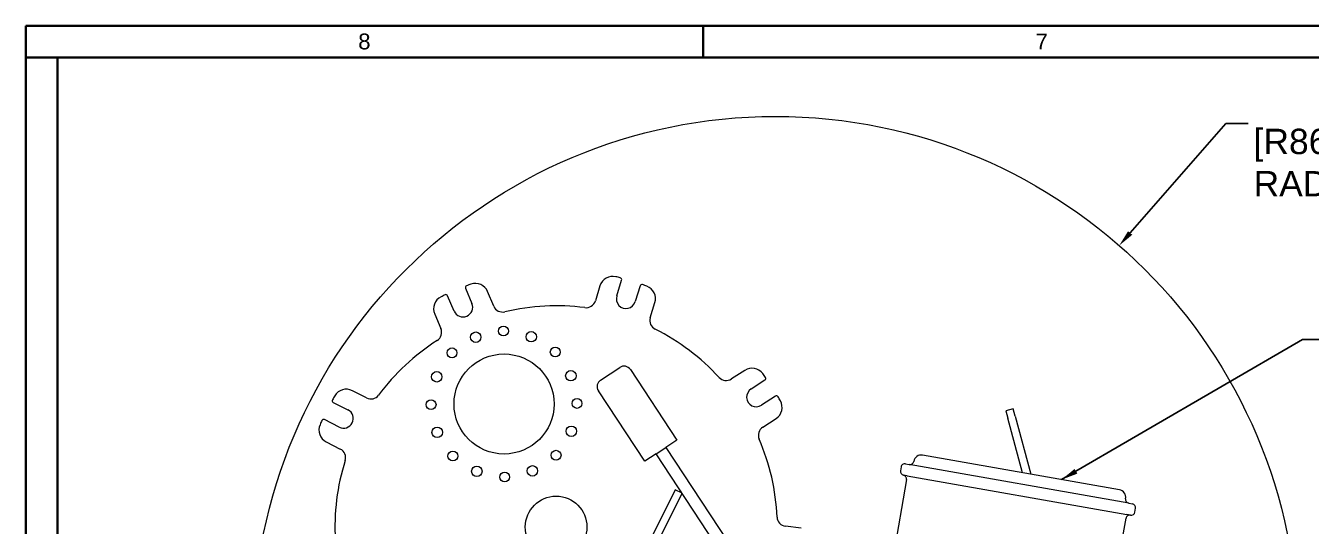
# Model space of a CAD drawing. Header units: inches. Extents: x 14 to 368, y 5 to 236.
# Drawn here: x 13.7 to 97.4, y 203.9 to 236.5 of the extents above; entities that cross this region are included whole.
import ezdxf

# ---------------------------------------------------------------- set-up
doc = ezdxf.new("R2010")
doc.units = ezdxf.units.IN
doc.header["$LTSCALE"] = 11
doc.header["$MEASUREMENT"] = 0
doc.layers.get('0').update_dxf_attribs({"lineweight": 25})
for name, color, linetype, lineweight in [('Border', 7, 'Continuous', 35), ('Dimension (ANSI)', 7, 'Continuous', 25), ('Symbol', 7, 'Continuous', 25), ('Visible', 7, 'Continuous', 18)]:
    doc.layers.add(name, color=color, linetype=linetype, lineweight=lineweight)
doc.styles.add('MEMCOR Medium', font='arial.ttf')
doc.styles.add('Standard A-B-C', font='arial.ttf')
doc.styles.add('Standard D-E', font='arial.ttf')
doc.dimstyles.new('Default (ANSI)', dxfattribs={"dimscale": 11, "dimtxt": 0.15, "dimasz": 0.098425, "dimexe": 0.125, "dimexo": 0.0625, "dimgap": 0.031496, "dimtad": 0, "dimtih": 1, "dimtoh": 1, "dimdec": 4, "dimrnd": 1e-08, "dimzin": 3, "dimdsep": 46, "dimlunit": 5, "dimtxsty": 'MEMCOR Medium', "dimcen": 0.09, "dimdle": 0.393701, "dimclrd": 256, "dimclre": 256, "dimclrt": 256, "dimadec": 0, "dimazin": 1, "dimtfac": 0.8, "dimtofl": 0, "dimtmove": 0, "dimatfit": 3, "dimfxl": 1, "dimfrac": 1, "dimtolj": 1, "dimtzin": 4, "dimlwd": -1, "dimlwe": -1, "dimarcsym": 0})
doc.dimstyles.new('in [mm] D-E NeptuneBenson$7', dxfattribs={"dimscale": 11, "dimtxt": 0.15, "dimasz": 0.098425, "dimexe": 0.125, "dimexo": 0.063, "dimgap": 0.031496, "dimtad": 0, "dimtih": 1, "dimtoh": 1, "dimdec": 4, "dimrnd": 1e-08, "dimzin": 3, "dimdsep": 46, "dimlunit": 5, "dimtxsty": 'Standard D-E', "dimcen": 0.09, "dimdle": 0.393701, "dimclrd": 256, "dimclre": 256, "dimclrt": 256, "dimadec": 1, "dimazin": 1, "dimtfac": 1, "dimtofl": 0, "dimtmove": 0, "dimatfit": 3, "dimfxl": 1, "dimfrac": 1, "dimtolj": 1, "dimtzin": 4, "dimlwd": -1, "dimlwe": -1, "dimarcsym": 0})

# ---------------------------------------------------------------- blocks, each defined once
blk = doc.blocks.new('Borders 22x34_D')
at = {"layer": 'Border'}
for p, q in [((33.5, 21.5), (1.25, 21.5)), ((1.25, 21.5), (1.25, 0.5)), ((5.2578, 21.5), (5.2578, 21.3125)), ((33.3125, 21.3125), (1.25, 21.3125)), ((1.4375, 0.5), (1.4375, 21.3125))]:
    blk.add_line(p, q, dxfattribs=at)
at = {"layer": 'Border', "char_height": 0.094, "attachment_point": 5, "style": 'Standard A-B-C'}
for s, insert in [('\\fArial|b0|i0;{\\H0.0940;8}', (3.2539, 21.4062)), ('\\fArial|b0|i0;{\\H0.0940;7}', (7.2617, 21.4069))]:
    blk.add_mtext(s, dxfattribs=dict(at, insert=insert))
blk = doc.blocks.new('*D26')
at = {"layer": 'Defpoints', "color": 0, "transparency": 16777216}
for p in [(84.92, 222.192), (62.545, 196.593)]:
    blk.add_point(p, dxfattribs=at)
at = {"layer": 'Dimension (ANSI)', "transparency": 16777216}
for p, q in [((91.865, 230.138), (85.633, 223.008)), ((93.32, 230.138), (91.865, 230.138))]:
    blk.add_line(p, q, dxfattribs=at)
blk.add_solid([(85.497, 223.126), (85.769, 222.889), (84.92, 222.192)], dxfattribs=at)
at = {"layer": 'Dimension (ANSI)', "transparency": 16777216, "char_height": 1.65, "attachment_point": 1, "style": 'MEMCOR Medium'}
for s, insert in [('\\A1; \\fArial|b0|i0;R34 in', (107.875, 232.171)), ('\\A1;[R863.6 mm]{\\P\\fArial|b0|i0;RADIAL CLEARANCE REQUIRED}', (93.667, 229.792))]:
    blk.add_mtext(s, dxfattribs=dict(at, insert=insert))

msp = doc.modelspace()

# ---------------------------------------------------------------- linework, layer by layer
at = {"layer": 'Visible'}
for p, q in [((42.372338, 219.412994), (42.792988, 218.420372)), ((51.125701, 219.571758), (50.824584, 218.588932)), ((52.219476, 218.908794), (52.535285, 219.939574)), ((53.74001, 219.570472), (53.424201, 218.539692)), ((41.63286, 217.928738), (41.212211, 218.92136)), ((44.213467, 218.246386), (43.812388, 219.192828)), ((54.400515, 217.493343), (54.701632, 218.476169)), ((40.368835, 217.733533), (40.769914, 216.787091)), ((51.164399, 213.431371), (52.416703, 214.257044)), ((53.109362, 214.114833), (56.136827, 209.523052)), ((60.547526, 214.06554), (59.685109, 213.506206)), ((60.959261, 212.854615), (61.863758, 213.44124)), ((35.92569, 212.275141), (35.010084, 212.742349)), ((54.049653, 208.146931), (51.022189, 212.738713)), ((33.765422, 211.98536), (34.725703, 211.495356)), ((62.549377, 212.384109), (61.64488, 211.797483)), ((34.15301, 210.373027), (33.192729, 210.863031)), ((61.720201, 210.368371), (62.582618, 210.927705)), ((78.018894, 211.561572), (77.535931, 211.432163)), ((77.535931, 211.432163), (77.665341, 210.9492)), ((78.614923, 207.405309), (77.665341, 210.9492)), ((78.148304, 211.078609), (78.018894, 211.561572)), ((78.148304, 211.078609), (79.158231, 207.309509)), ((33.310185, 209.410991), (34.225791, 208.943783)), ((56.136827, 209.523052), (55.406316, 209.04141)), ((54.780164, 208.628573), (54.049653, 208.146931)), ((54.780164, 208.628573), (55.406316, 209.04141)), ((61.545172, 198.368029), (54.780164, 208.628573)), ((55.406316, 209.04141), (62.281943, 198.613088)), ((84.928272, 206.292095), (72.125772, 208.549521)), ((70.721114, 207.781774), (70.677702, 207.535572)), ((71.010728, 207.984564), (71.25693, 207.941152)), ((85.536642, 205.423253), (71.25693, 207.941152)), ((71.083282, 206.956344), (69.954568, 200.555094)), ((71.126694, 207.202546), (70.880492, 207.245958)), ((71.126694, 207.202546), (85.406406, 204.684647)), ((56.022635, 206.289932), (50.873004, 196.007359)), ((51.320073, 195.783462), (56.469704, 206.066035)), ((56.469704, 206.066035), (56.022635, 206.289932)), ((85.536642, 205.423253), (85.782844, 205.379841)), ((85.942222, 204.844025), (85.985634, 205.090227)), ((84.234281, 198.037195), (85.362994, 204.438445)), ((85.652608, 204.641235), (85.406406, 204.684647)), ((64.225735, 203.791299), (63.205552, 203.917175))]:
    msp.add_line(p, q, dxfattribs=at)
for centre, radius in [((62.544781, 196.592782), 34), ((44.844101, 216.624217), 0.321), ((43.039376, 216.224344), 0.34045), ((46.65518, 216.253815), 0.34045), ((41.496856, 215.205736), 0.321), ((44.881794, 211.87672), 3.255), ((48.214088, 215.260331), 0.321), ((40.503373, 213.646828), 0.34045), ((49.232696, 213.717811), 0.34045), ((40.13297, 211.835749), 0.321), ((49.632608, 211.912995), 0.321), ((40.532844, 210.031024), 0.34045), ((49.262166, 210.102008), 0.34045), ((41.551491, 208.488413), 0.321), ((48.268683, 208.5431), 0.321), ((43.11036, 207.495021), 0.34045), ((46.726163, 207.524492), 0.34045), ((44.921439, 207.124619), 0.321), ((48.272508, 203.875522), 2.005)]:
    msp.add_circle(centre, radius, dxfattribs=at)
for centre, radius, start, end in [((51.957535, 219.316902), 0.87, 76.57763043, 162.96605631), ((48.272508, 203.875522), 16.745, 75.55170586, 76.57763043), ((52.420549, 219.974727), 0.12, 342.96605631, 75.55170586), ((42.482827, 219.459816), 0.12, 110.38040676, 202.96605631), ((48.272508, 203.875522), 16.745, 109.3544822, 110.38040676), ((43.011347, 218.853366), 0.87, 22.96605631, 109.3544822), ((53.854746, 219.535319), 0.12, 70.38040676, 162.96605631), ((48.272508, 203.875522), 16.745, 69.3544822, 70.38040676), ((53.869798, 218.731025), 0.87, 342.96605631, 69.3544822), ((41.169875, 218.072995), 0.87, 116.57763043, 202.96605631), ((48.272508, 203.875522), 16.745, 115.55170586, 116.57763043), ((41.101723, 218.874538), 0.12, 22.96605631, 115.55170586), ((42.212924, 218.174555), 0.63, 202.96605631, 22.96605631), ((50.222221, 218.773483), 0.63, 262.54401052, 342.96605631), ((52.821838, 218.724243), 0.63, 162.96605546, 342.96605631), ((44.793531, 218.492203), 0.63, 202.96605631, 283.3881021), ((48.272508, 203.875522), 14.395, 82.54401052, 103.3881021), ((40.18985, 216.541274), 0.63, 302.54401052, 22.96605631), ((55.002878, 217.308792), 0.63, 162.96605631, 243.3881021), ((48.272508, 203.875522), 14.395, 42.54401052, 63.3881021), ((48.272508, 203.875522), 14.395, 122.54401052, 143.3881021), ((52.691927, 213.839609), 0.5, 33.3977639, 123.3977639), ((61.02093, 213.335616), 0.87, 36.57763043, 122.96605631), ((51.439623, 213.013937), 0.5, 123.3977639, 213.3977639), ((59.3423, 214.034771), 0.63, 222.54401052, 302.96605631), ((48.272508, 203.875522), 16.745, 35.55170586, 36.57763043), ((61.798461, 213.541919), 0.12, 302.96605631, 35.55170586), ((34.614653, 211.967408), 0.87, 62.96605631, 149.3544822), ((61.302071, 212.326049), 0.63, 122.96605631, 302.96605631), ((33.819964, 212.092249), 0.12, 150.38040676, 242.96605631), ((48.272508, 203.875522), 16.745, 149.3544822, 150.38040676), ((36.212036, 212.836306), 0.63, 242.96605631, 323.3881021), ((62.614674, 212.28343), 0.12, 30.38040676, 122.96605631), ((62.109214, 211.657629), 0.87, 302.96605631, 29.3544822), ((48.272508, 203.875522), 16.745, 29.3544822, 30.38040676), ((33.138187, 210.756142), 0.12, 62.96605631, 155.55170586), ((34.439356, 210.934191), 0.63, 242.96605631, 62.96605631), ((33.705616, 210.185933), 0.87, 156.57763043, 242.96605631), ((48.272508, 203.875522), 16.745, 155.55170586, 156.57763043), ((62.06301, 209.839806), 0.63, 122.96605631, 203.3881021), ((48.272508, 203.875522), 14.395, 2.54401052, 23.3881021), ((33.939445, 208.382619), 0.63, 342.54401052, 62.96605631), ((72.038948, 208.057118), 0.5, 80, 170), ((48.272508, 203.875522), 14.395, 162.54401052, 183.3881021), ((70.923904, 207.49216), 0.25, 170, 260), ((70.967316, 207.738362), 0.25, 80, 170), ((71.300342, 208.187354), 0.25, 260, 350), ((70.83708, 206.999756), 0.25, 350, 80), ((84.841448, 205.799691), 0.5, 350, 80), ((85.580054, 205.669455), 0.25, 170, 260), ((85.739432, 205.133639), 0.25, 350, 80), ((63.2827, 204.542434), 0.63, 182.54401052, 262.96605631), ((85.609196, 204.395033), 0.25, 80, 170), ((85.69602, 204.887437), 0.25, 260, 350)]:
    msp.add_arc(centre, radius, start, end, dxfattribs=at)

# ---------------------------------------------------------------- block references
at = {"xscale": 11, "yscale": 11, "zscale": 11}
msp.add_blockref('Borders 22x34_D', (0, 0), dxfattribs=at)

# ---------------------------------------------------------------- dimensions: what is measured, and where the dimension line sits
at = {"layer": 'Dimension (ANSI)'}
dim = msp.add_radius_dim(center=(62.544781, 196.592782), mpoint=(84.920199, 222.192405), text=' \\fArial|b0|i0;<> in\\X[R863.6 mm]{\\P\\fArial|b0|i0;RADIAL CLEARANCE REQUIRED}', dimstyle='Default (ANSI)', override={"dimgap": 0.031496, "dimdec": 4, "dimlfac": 1, "dimpost": '', "dimcen": 0, "dimtol": 0, "dimlim": 0, "dimtp": 0, "dimtm": 0, "dimtdec": 2, "dimtvp": -0.333333}, dxfattribs=at)
dim.commit()
dim.dimension.update_dxf_attribs({"geometry": '*D26', "text_midpoint": (111.447005, 230.138071), "dimtype": 164})

# ---------------------------------------------------------------- leaders
at = {"layer": 'Symbol', "annotation_type": 0, "has_hookline": 1, "hookline_direction": 0, "text_width": 16.825273}
msp.add_leader([(81.170905, 206.95462), (96.840335, 216.070096), (97.923012, 216.070096)], dimstyle='in [mm] D-E NeptuneBenson$7', override={"dimtad": 0}, dxfattribs=at)

doc.saveas('drawing.dxf')
